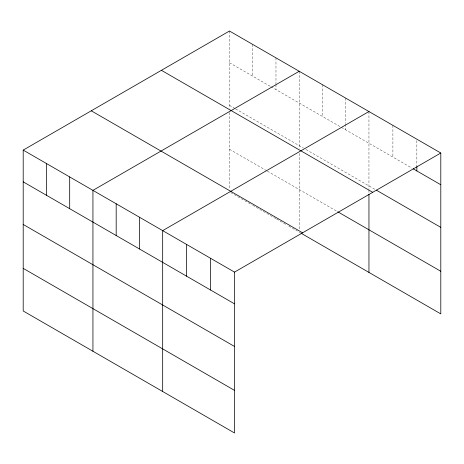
<?xml version="1.0" encoding="UTF-8"?>
<svg xmlns="http://www.w3.org/2000/svg" width="464" height="464" viewBox="0 0 464 464"><rect width="100%" height="100%" fill="white"/><g stroke="black" fill="none" stroke-linecap="round" stroke-linejoin="round"><path stroke-width="0.35" stroke-dasharray="2.32 1.74" d="M229.477 62.75L270.466 86.414M271.075 86.768L340.814 127.032M341.423 127.38L411.939 168.096M229.477 105.369L234.981 108.547M235.596 108.901L303.497 148.103M305.944 149.512L375.707 189.793M229.477 149.275L266.794 170.816M267.403 171.17L337.142 211.433M230.701 192.595L252.109 204.955M252.723 205.308L275.97 218.73M276.579 219.083L286.369 224.733M288.817 226.148L297.378 231.089M299.216 232.151L300.44 232.858M416.852 140.633L416.852 165.88M392.898 125.361L392.898 157.105M368.95 111.534L368.95 189.434M368.95 190.141L368.95 192.972M345.703 98.113L345.703 123.36M345.703 124.085L345.703 129.856M322.457 84.692L322.457 116.435M299.216 71.276L299.216 148.463M299.216 153.422L299.216 230.022M275.97 57.855L275.97 83.822M275.97 84.541L275.97 89.593M252.723 44.434L252.723 76.171M229.477 31.013L229.477 108.199M229.477 112.45L229.477 189.051"/><path stroke-width="0.7" d="M23.2 150.104L234.523 272.113L234.523 432.987L23.2 310.984L23.2 150.104L229.477 31.013L440.8 153.016L440.8 313.896L301.049 233.212M299.216 71.276L92.939 190.368L92.939 351.242M368.95 111.534L162.673 230.631L162.673 391.506M234.523 272.113L440.8 153.016M413.163 168.803L440.8 184.759M376.321 190.147L440.8 227.372M161.408 70.313L372.731 192.316M337.751 211.787L440.8 271.278M91.269 110.803L302.592 232.812M23.2 181.842L234.523 303.85M23.2 224.46L234.523 346.469M23.2 268.366L234.523 390.375M416.852 166.599L416.852 170.932M368.95 194.387L368.95 272.414M210.575 258.286L210.575 290.023M186.621 244.458L186.621 276.196M139.426 217.21L139.426 248.948M116.18 203.789L116.18 235.526M69.693 176.946L69.693 208.684M46.446 163.525L46.446 195.263"/></g></svg>
